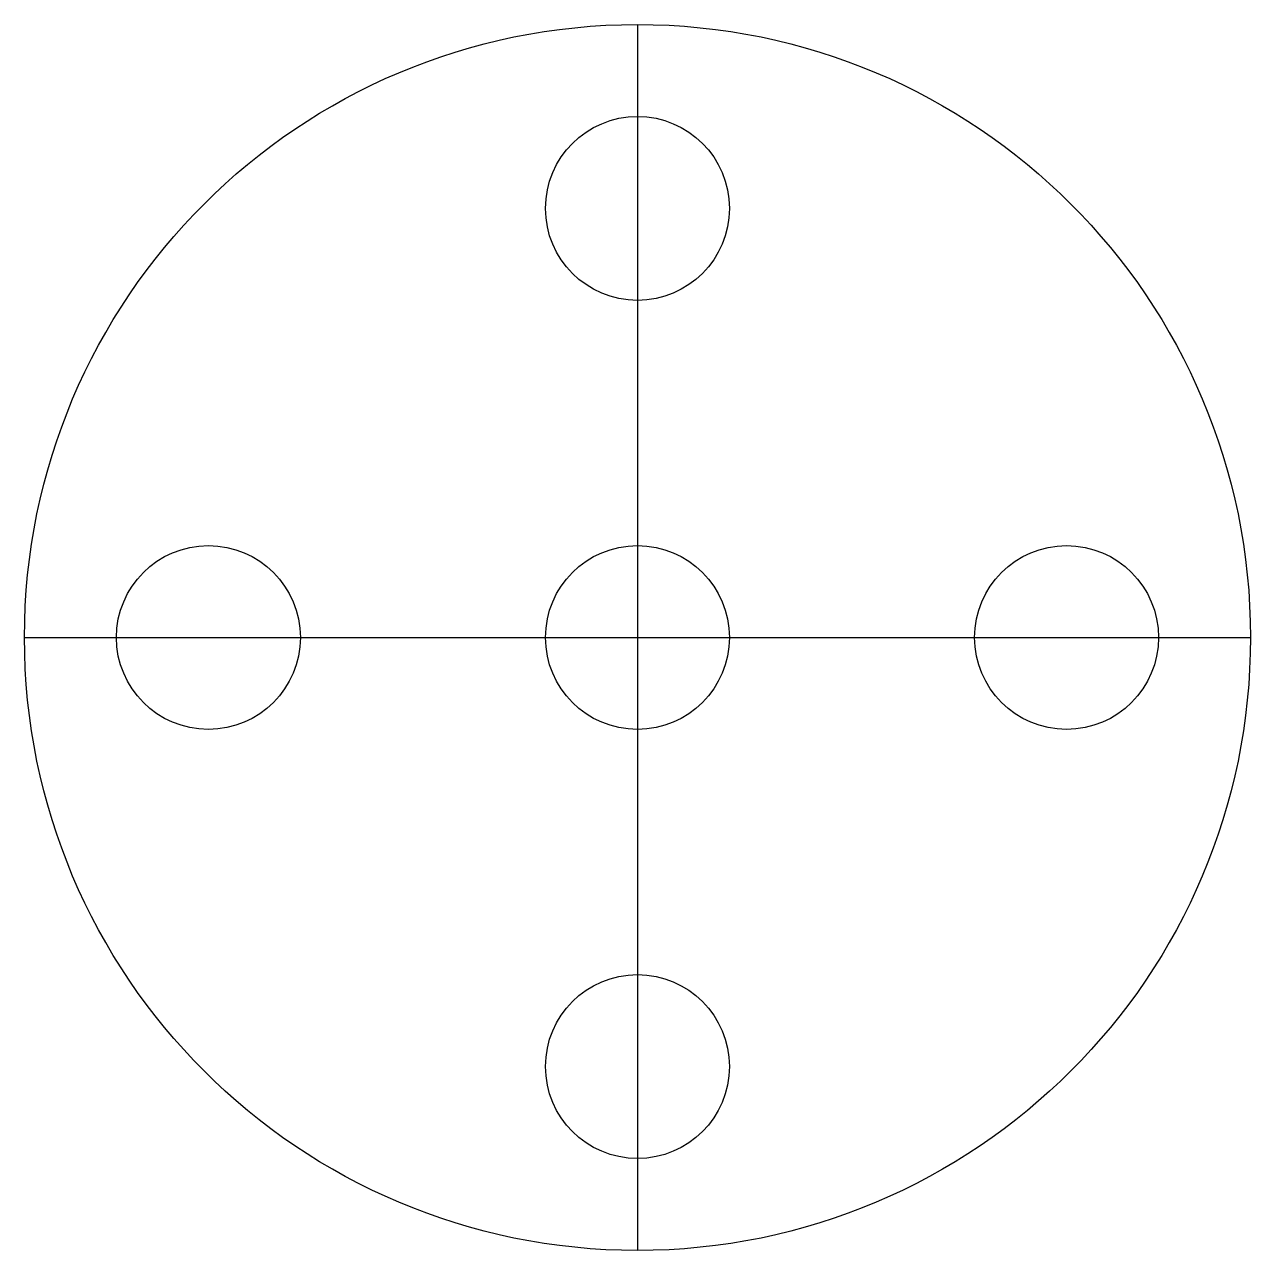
# Model space of a CAD drawing. Header units: inches. Extents: x 29.9 to 49.9, y 23.8 to 43.8.
import ezdxf

# ---------------------------------------------------------------- set-up
doc = ezdxf.new("R2010")
doc.units = ezdxf.units.IN
doc.header["$MEASUREMENT"] = 0
doc.layers.add('Construction 1', color=150, linetype='Continuous')

msp = doc.modelspace()

# ---------------------------------------------------------------- linework, layer by layer
at = {"layer": 'Construction 1'}
for p, q in [((39.925, 43.817), (39.925, 23.817)), ((29.925, 33.817), (49.925, 33.817))]:
    msp.add_line(p, q, dxfattribs=at)
for centre, radius in [((39.925, 33.817), 10), ((39.925, 40.817), 1.5), ((32.925, 33.817), 1.5), ((39.925, 33.817), 1.5), ((46.925, 33.817), 1.5), ((39.925, 26.817), 1.5)]:
    msp.add_circle(centre, radius, dxfattribs=at)

doc.saveas('drawing.dxf')
